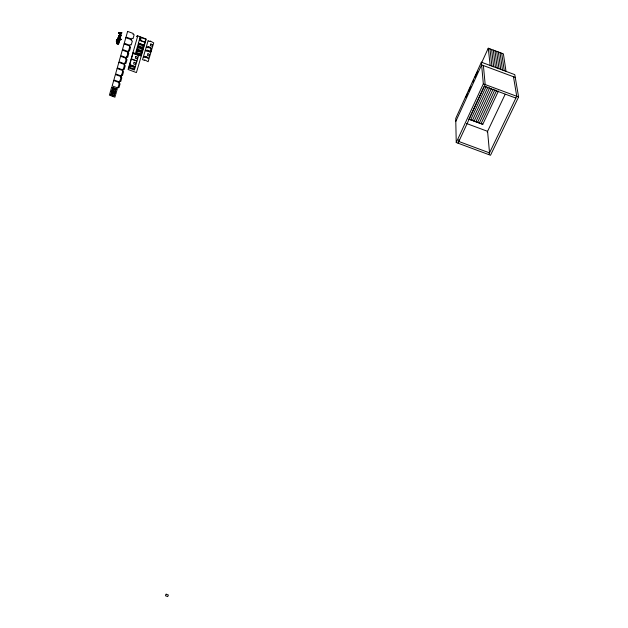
<?xml version="1.0" encoding="UTF-8"?>
<svg xmlns="http://www.w3.org/2000/svg" width="628" height="628" viewBox="0 0 628 628"><rect width="100%" height="100%" fill="white"/><g stroke="black" fill="none" stroke-linecap="round" stroke-linejoin="round"><path stroke-width="0.94" d="M118.064 37.735L118.433 38.127L118.566 37.688M117.844 43.779L118.48 43.096L117.326 42.414L118.582 42.853L117.986 43.615M119.783 36.856L120.435 36.196L119.265 35.49L120.521 35.922L119.924 36.691M118.205 37.57C117.75 39.172 122.389 41.032 118.15 37.955L117.907 38.481L119.508 39.493M116.298 41.181L116.541 40.671L116.839 41.165L116.298 41.181L116.541 40.671M116.541 40.302L116.784 39.8L119.587 40.844L119.344 41.346L116.541 40.302L116.784 39.8M118.739 32.805L120.969 35.553L118.59 32.962L121.848 32.774L121.597 33.323L120.662 33.315L120.333 34.493L121.086 35.137L120.474 34.328L120.804 33.158L121.597 33.323M116.698 41.322L116.934 40.82M117.075 41.464L117.31 40.961L119.344 41.715L119.1 42.217L117.075 41.464L119.1 42.217M120.984 39.431A0.989 0.911 52.5 0 1 120.05 39.98L117.491 39.964L117.734 39.462L119.446 39.493L117.907 38.481M118.237 37.311L118.464 36.84L120.498 37.602L120.254 38.104L118.778 37.617M118.943 33.347L120.058 34.265L120.466 33.151L119.61 33.158A3.972 3.635 53.9 0 1 118.975 33.103L118.833 33.268A3.972 3.642 53.8 0 0 119.469 33.315L120.325 33.315M120.058 34.265L120.466 33.151M120.969 35.553L121.235 34.972M117.687 87.944L117.915 87.143L119.014 87.551L120.089 83.799L118.99 83.391L119.218 82.582M119.398 81.962L119.626 81.153L120.733 81.562L121.808 77.793L120.702 77.385L120.937 76.577M121.118 75.949L121.345 75.132L122.452 75.548L123.543 71.757L122.436 71.341L122.664 70.524M122.845 69.896L123.08 69.08L124.187 69.488L125.286 65.681L124.171 65.265L124.407 64.448M124.587 63.813L124.823 62.988L125.938 63.404L127.037 59.566L125.922 59.15L126.157 58.325M126.338 57.69L126.573 56.865L127.688 57.274L128.795 53.419L127.68 53.003L127.916 52.171M128.104 51.527L128.34 50.703L129.454 51.119L130.569 47.233L129.447 46.817L129.69 45.985M137.124 36.636L137.328 36.526M137.1 36.236L137.634 35.788M137.242 36.079L137.187 36.267M137.359 35.655L137.414 36.243M137.516 36.189L137.257 35.859M481.37 62.196L455.724 118.449L456.242 142.525L490.515 155.257L518.595 96.971L514.779 74.63L481.37 62.196L483.332 83.854L456.242 142.525M465.952 97.105L467.57 93.548M468.386 91.767L470.819 86.436M472.845 81.993L473.653 80.219M474.87 77.55L477.712 71.333M481.762 62.447L488.254 48.223L503.389 53.859L506.011 71.317M455.787 121.447L481.613 64.896L515.258 77.409M119.296 36.432L119.022 35.71L119.147 36.746M117.358 43.348L117.177 42.578L117.216 43.662M484 86.648L468.975 119.132L482.799 124.273M458.048 143.192L485.185 84.544L483.387 65.547M470.702 119.775L486.166 86.421M472.429 120.419L487.925 87.072M474.156 121.055L489.675 87.724M475.891 121.699L491.434 88.383M477.618 122.342L493.192 89.035M479.345 122.986L494.95 89.686M481.072 123.63L496.701 90.338M498.459 90.989L482.767 124.344L469.038 119.242M487.218 132.092L505.148 94.318M488.71 154.59L516.742 96.28L513.484 76.749M136.99 36.612L137.524 35.851M119.587 40.844L116.643 39.964M119.344 41.346L116.69 40.145M119.344 41.715L117.31 40.961M120.498 37.602L118.464 36.84M120.254 38.104L118.92 37.452M117.734 39.462L119.398 39.658M117.491 39.964L120.199 39.8A0.989 0.911 52.5 0 0 121.126 39.274M121.848 32.774L118.59 32.962M483.332 83.854L518.595 96.971M484.353 86.358L515.878 98.078M466.51 123.496L487.579 131.331L489.534 152.887L458.84 141.481L458.785 139.573M139.926 38.033L141.057 38.449L140.735 39.572L139.604 39.148M151.607 50.028L150.484 49.612L150.155 50.719L151.277 51.135M116.392 40.836L116.792 40.985M116.447 41.016L116.839 41.165M119.061 33.166L120.199 34.1M501.701 53.231L504.253 70.666M500.021 52.603L502.494 70.006M498.342 51.983L500.736 69.355M496.662 51.355L498.977 68.703M494.974 50.727L497.219 68.044M493.294 50.099L495.461 67.392M491.614 49.479L493.694 66.741M489.934 48.851L491.936 66.081M488.254 48.223L490.178 65.43M116.965 43.921A1.068 0.973 51.9 0 1 117.122 42.335A1.068 0.973 51.9 0 1 118.621 42.971A1.068 0.973 51.9 0 1 117.813 44.274M117.114 43.756A1.068 0.973 51.9 0 1 117.263 42.178A1.068 0.973 51.9 0 1 118.763 42.806A1.068 0.973 51.9 0 1 117.962 44.117M118.904 36.997A1.068 0.981 52.9 0 1 119.061 35.404A1.068 0.981 52.9 0 1 120.56 36.039A1.068 0.981 52.9 0 1 119.752 37.358M119.045 36.84A1.068 0.981 52.9 0 1 119.202 35.246A1.068 0.981 52.9 0 1 120.709 35.882A1.068 0.981 52.9 0 1 119.893 37.201M110.457 91.429L109.405 95.15L110.497 95.55L111.556 91.837L110.457 91.429M111.674 87.143L110.614 90.872L111.713 91.28L112.773 87.551L111.674 87.143M113.707 80.541L112.192 85.903L117.931 88.03L119.461 82.676L113.707 80.541M115.411 74.52L113.88 79.913L119.642 82.056L121.188 76.663L115.411 74.52M117.122 68.468L115.591 73.892L121.369 76.035L122.915 70.619L117.122 68.468M118.849 62.384L117.303 67.84L123.096 69.991L124.658 64.535L118.849 62.384M120.584 56.253L119.03 61.748L124.839 63.899L126.409 58.42L120.584 56.253M122.327 50.099L120.764 55.617L126.589 57.784L128.167 52.265L122.327 50.099M124.077 43.905L122.507 49.455L128.355 51.622L129.941 46.08L124.077 43.905M125.843 37.672L124.266 43.254L129.87 45.342L130.114 44.502L131.236 44.918L132.351 41.016L131.228 40.6L131.472 39.76L125.843 37.672M127.617 31.4L126.032 37.021L131.652 39.109L131.896 38.269L133.018 38.685L134.149 34.76L133.018 34.336L133.262 33.496L127.617 31.4M111.933 91.978L110.873 95.692L111.972 96.1L113.024 92.387L111.933 91.978M113.15 87.692L112.09 91.421L113.189 91.829L114.249 88.101L113.15 87.692M113.409 92.528L112.349 96.241L113.44 96.649L114.5 92.928L113.409 92.528M114.626 88.242L113.566 91.971L114.657 92.379L115.725 88.65L114.626 88.242M114.877 93.07L113.817 96.783L114.916 97.191L115.976 93.478L114.877 93.07M116.102 88.784L115.042 92.52L116.133 92.92L117.201 89.192L116.102 88.784M132.838 53.035L128.088 69.488L136.409 72.581L141.222 56.151L132.838 53.035M137.775 35.906L132.948 52.626L141.339 55.743L146.23 39.046L137.775 35.906M129.737 64.865L128.834 67.973L134.392 70.038L135.295 66.929L129.737 64.865M131.354 59.118L129.768 64.606L135.334 66.67L136.928 61.191L131.354 59.118M133.01 53.38L131.417 58.891L136.998 60.963L138.6 55.46L133.01 53.38M130.334 65.987L129.902 67.463L133.795 68.907L134.219 67.439L130.334 65.987M136.512 49.832L135.593 52.988L141.19 55.068L142.116 51.912L136.512 49.832M137.461 46.535L136.543 49.706L142.148 51.786L143.074 48.623L137.461 46.535M138.427 43.23L137.501 46.409L143.113 48.489L144.048 45.318L138.427 43.23M139.29 40.247L138.458 43.096L144.079 45.185L144.919 42.335L139.29 40.247M140.185 37.162L139.353 40.019L144.982 42.107L145.822 39.25L140.185 37.162M137.108 50.978L136.676 52.469L140.594 53.93L141.033 52.43L137.108 50.978M138.066 47.681L137.626 49.18L141.551 50.64L141.991 49.141L138.066 47.681M139.024 44.376L138.584 45.883L142.517 47.343L142.956 45.836L139.024 44.376M134.086 62.266L133.607 63.907L135.279 64.527L135.758 62.886L134.086 62.266M135.75 56.536L135.271 58.192L136.943 58.812L137.422 57.164L135.75 56.536M143.372 56.842L142.548 59.652L144.503 60.374L144.66 59.825L148.13 61.725L148.962 58.914L145.492 57.015L145.327 57.564L143.372 56.842M145.209 50.585L143.584 56.128L145.539 56.85L145.704 56.3L149.174 58.2L150.822 52.673L147.337 50.766L147.172 51.315L145.209 50.585M146.246 47.076L145.406 49.91L147.368 50.64L147.533 50.091L151.018 51.998L151.858 49.165L148.373 47.249L148.208 47.806L146.246 47.076M148.082 40.804L146.442 46.394L148.412 47.124L148.577 46.566L152.062 48.482L153.719 42.9L150.225 40.977L150.061 41.542L148.082 40.804M147.949 53.757L147.454 55.421L149.134 56.041L149.629 54.385L147.949 53.757M150.83 43.999L150.335 45.679L152.023 46.299L152.518 44.627L150.83 43.999M166.122 594.182L165.478 595.768L167.731 596.6L168.382 595.014L166.122 594.182M120.914 39.179L120.466 39.179L120.914 39.179"/></g></svg>
